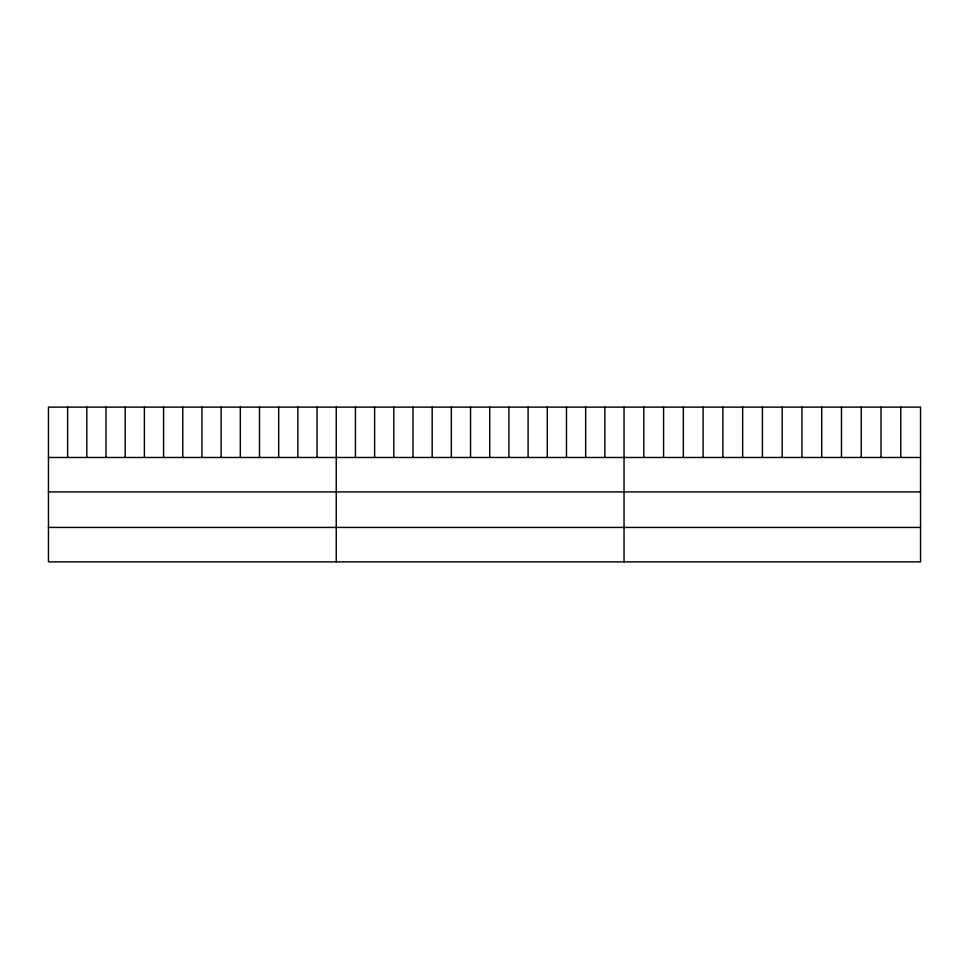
<?xml version="1.0" encoding="UTF-8"?>
<svg xmlns="http://www.w3.org/2000/svg" width="969" height="969" viewBox="0 0 969 969"><rect width="100%" height="100%" fill="white"/><g stroke="black" fill="none" stroke-linecap="round" stroke-linejoin="round"><path stroke-width="1.45" d="M920.55 457.477L920.55 561.875L48.45 561.875L48.45 407.125L920.55 407.125L920.55 457.477L48.45 457.477M48.45 491.925L920.55 491.925M48.45 527.427L920.55 527.427M900.782 407.125L900.782 457.477M881.015 407.125L881.015 457.477M861.247 407.125L861.247 457.477M841.48 407.125L841.48 457.477M821.712 407.125L821.712 457.477M801.944 407.125L801.944 457.477M782.177 407.125L782.177 457.477M762.409 407.125L762.409 457.477M742.642 407.125L742.642 457.477M722.874 407.125L722.874 457.477M703.106 407.125L703.106 457.477M683.339 407.125L683.339 457.477M663.571 407.125L663.571 457.477M643.804 407.125L643.804 457.477M624.036 407.125L624.036 561.875M604.85 407.125L604.85 457.477M585.664 407.125L585.664 457.477M566.477 407.125L566.477 457.477M547.291 407.125L547.291 457.477M528.105 407.125L528.105 457.477M508.919 407.125L508.919 457.477M489.733 407.125L489.733 457.477M470.546 407.125L470.546 457.477M451.36 407.125L451.36 457.477M432.174 407.125L432.174 457.477M412.988 407.125L412.988 457.477M393.802 407.125L393.802 457.477M374.615 407.125L374.615 457.477M355.429 407.125L355.429 457.477M336.243 407.125L336.243 561.875M317.057 407.125L317.057 457.477M297.871 407.125L297.871 457.477M278.684 407.125L278.684 457.477M259.498 407.125L259.498 457.477M240.312 407.125L240.312 457.477M221.126 407.125L221.126 457.477M201.94 407.125L201.94 457.477M182.753 407.125L182.753 457.477M163.567 407.125L163.567 457.477M144.381 407.125L144.381 457.477M125.195 407.125L125.195 457.477M106.009 407.125L106.009 457.477M86.822 407.125L86.822 457.477M67.636 407.125L67.636 457.477"/></g></svg>
